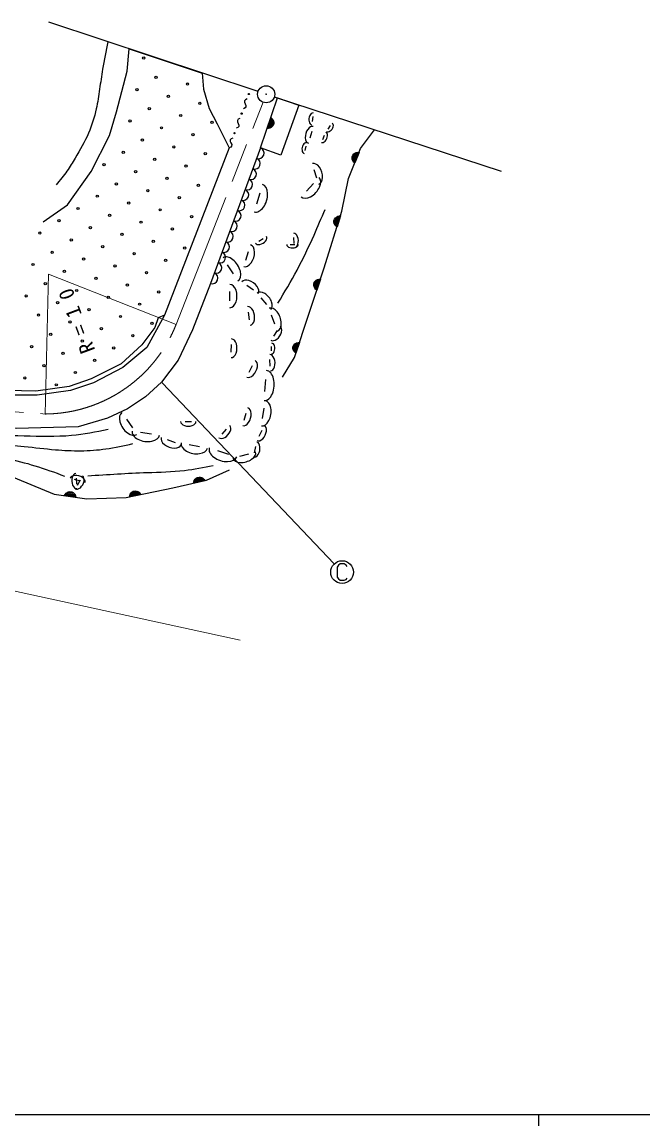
# Model space of a CAD drawing. Units: millimetres, scale not verified. Extents: x 40000 to 680000, y 20000 to 380000.
# Drawn here: x 222618 to 277188, y 204000 to 301033 of the extents above; entities that cross this region are included whole.
import ezdxf

# ---------------------------------------------------------------- set-up
doc = ezdxf.new("R2010")
doc.units = ezdxf.units.MM
doc.header["$LTSCALE"] = 1000
doc.linetypes.add('CHAIN', pattern=[18.5, 12, -1.5, 3.5, -1.5])
for name, color, linetype, lineweight in [('M-BGD', 7, 'Continuous', 25), ('M-BMK', 2, 'CHAIN', 13), ('M-BMK-HTXT', 7, 'Continuous', 13), ('M-BMK-OTRS', 5, 'Continuous', 25), ('M-STR-HTXT', 7, 'Continuous', 13), ('M-STR-STR3', 7, 'Continuous', 25), ('M-STR-STRC', 7, 'Continuous', 25), ('M-TTL-BAND', 7, 'Continuous', 25)]:
    doc.layers.add(name, color=color, linetype=linetype, lineweight=lineweight)
doc.layers.add('M-BMK-SRVR', color=7, linetype='Continuous')
doc.styles.add('ＭＳ ゴシック', font='')
doc.styles.get('ＭＳ ゴシック').set_extended_font_data('MS Gothic')

# ---------------------------------------------------------------- blocks, each defined once
blk = doc.blocks.new('MARK5C15L9W1')
at = {"color": 3, "linetype": 'Continuous', "lineweight": 25}
blk.add_circle((0, 0), 0.05, dxfattribs=at)
blk = doc.blocks.new('MARK1170C15L10W1')
at = {"color": 5, "linetype": 'Continuous', "lineweight": 25}
for p, q in [((0.006, -0.046), (0.006, 0.046)), ((0.012, 0.044), (0.012, -0.044)), ((0.018, -0.042), (0.018, 0.042)), ((0.024, 0.036), (0.024, -0.036)), ((0.03, -0.03), (0.03, 0.03)), ((0.036, 0.02), (0.036, -0.02))]:
    blk.add_line(p, q, dxfattribs=at)
blk.add_lwpolyline([(0, 0.05), (0.012, 0.046), (0.022, 0.04), (0.032, 0.03), (0.038, 0.02), (0.042, 0.008), (0.042, -0.008), (0.038, -0.02), (0.032, -0.03), (0.022, -0.04), (0.012, -0.046), (0, -0.05)], close=True, dxfattribs=at)
blk = doc.blocks.new('MARK1170C15L12W1')
at = {"color": 7, "linetype": 'Continuous', "lineweight": 25}
for p, q in [((0.006, -0.046), (0.006, 0.046)), ((0.012, 0.044), (0.012, -0.044)), ((0.018, -0.042), (0.018, 0.042)), ((0.024, 0.036), (0.024, -0.036)), ((0.03, -0.03), (0.03, 0.03)), ((0.036, 0.02), (0.036, -0.02))]:
    blk.add_line(p, q, dxfattribs=at)
blk.add_lwpolyline([(0, 0.05), (0.012, 0.046), (0.022, 0.04), (0.032, 0.03), (0.038, 0.02), (0.042, 0.008), (0.042, -0.008), (0.038, -0.02), (0.032, -0.03), (0.022, -0.04), (0.012, -0.046), (0, -0.05)], close=True, dxfattribs=at)
blk = doc.blocks.new('MARK1169C15L12W1')
at = {"color": 7, "linetype": 'Continuous', "lineweight": 25}
blk.add_circle((0, 0), 0.05, dxfattribs=at)
blk = doc.blocks.new('MARK1553C15L10W1')
at = {"color": 5, "linetype": 'Continuous', "lineweight": 25}
blk.add_arc((0, 0), 0.05, 270, 90, dxfattribs=at)
blk = doc.blocks.new('MARK1519C15L7W1')
at = {"color": 7, "linetype": 'Continuous', "lineweight": 25}
blk.add_line((0.02925, 0.0195), (0.02925, -0.0195), dxfattribs=at)
blk.add_ellipse((0.02925, 0), major_axis=(0, 0.04875), ratio=0.6, start_param=0, end_param=3.1415927, dxfattribs=at)
blk = doc.blocks.new('MARK1085C15L13W1')
at = {"color": 7, "linetype": 'Continuous', "lineweight": 25}
blk.add_lwpolyline([(0.022, 0.024), (0.018, 0.03), (0.01, 0.036), (-0.008, 0.036), (-0.016, 0.03), (-0.022, 0.022), (-0.022, -0.022), (-0.016, -0.03), (-0.008, -0.036), (0.01, -0.036), (0.018, -0.032), (0.022, -0.026)], dxfattribs=at)
blk.add_circle((0, 0), 0.05, dxfattribs=at)
blk = doc.blocks.new('MARK1551C15L10W1')
at = {"color": 5, "linetype": 'Continuous', "lineweight": 25}
blk.add_lwpolyline([(0, 0), (-0.006, -0.00625), (-0.008, -0.0125), (-0.006, -0.01875), (0, -0.025), (0.006, -0.03125), (0.008, -0.0375), (0.006, -0.04375), (0, -0.05)], dxfattribs=at)
for radius in [0.003, 0.002, 0.001, 0.0001]:
    blk.add_circle((0, 0.025), radius, dxfattribs=at)

msp = doc.modelspace()

# ---------------------------------------------------------------- linework, layer by layer
at = {"layer": 'M-BGD'}
for p, q in [((243360, 294921), (224979, 301033)), ((244784, 294451), (264723, 287930))]:
    msp.add_line(p, q, dxfattribs=at)
for points, knots in [([(230163, 299309), (229994, 298502), (229825, 297695), (229691, 296883), (229595, 296303), (229517, 295720), (229434, 295137), (229352, 294559), (229265, 293982), (229140, 293411), (228979, 292677), (228752, 291956), (228454, 291267), (228123, 290508), (227701, 289792), (227278, 289079), (227048, 288692), (226818, 288306), (226561, 287938), (226270, 287523), (225945, 287131), (225620, 286739)], [0, 0, 0, 0, 1, 1, 1, 2, 2, 2, 3, 3, 3, 4, 4, 4, 5, 5, 5, 6, 6, 6, 7, 7, 7, 7]), ([(245106, 276329), (245682, 277287), (246258, 278245), (246787, 279229), (247327, 280236), (247819, 281269), (248283, 282314), (248615, 283062), (248932, 283816), (249250, 284570)], [0, 0, 0, 0, 1, 1, 1, 2, 2, 2, 3, 3, 3, 3]), ([(215129, 264865), (216204, 264834), (217278, 264802), (218352, 264773), (219836, 264734), (221320, 264702), (222808, 264663), (224198, 264627), (225592, 264585), (226970, 264718), (228045, 264822), (229110, 265032), (230175, 265242)], [0, 0, 0, 0, 1, 1, 1, 2, 2, 2, 3, 3, 3, 4, 4, 4, 4]), ([(214471, 263468), (215724, 263537), (216978, 263606), (218230, 263712), (218962, 263774), (219693, 263848), (220425, 263859), (221221, 263872), (222018, 263809), (222812, 263727), (223724, 263636), (224631, 263523), (225543, 263443), (226286, 263378), (227031, 263343), (227776, 263351), (228515, 263359), (229255, 263408), (229986, 263512), (230781, 263625), (231565, 263803), (232349, 263981)], [0, 0, 0, 0, 1, 1, 1, 2, 2, 2, 3, 3, 3, 4, 4, 4, 5, 5, 5, 6, 6, 6, 7, 7, 7, 7]), ([(214245, 263129), (215096, 263150), (215947, 263171), (216800, 263176), (217471, 263180), (218143, 263174), (218808, 263110), (219611, 263032), (220406, 262870), (221195, 262692), (222052, 262499), (222903, 262288), (223741, 262032), (224617, 261764), (225479, 261446), (226341, 261128)], [0, 0, 0, 0, 1, 1, 1, 2, 2, 2, 3, 3, 3, 4, 4, 4, 5, 5, 5, 5]), ([(228405, 261155), (230136, 261266), (231867, 261378), (233605, 261437), (234705, 261474), (235807, 261490), (236896, 261621), (237742, 261722), (238580, 261893), (239418, 262064)], [0, 0, 0, 0, 1, 1, 1, 2, 2, 2, 3, 3, 3, 3])]:
    msp.add_open_spline(points, degree=3, knots=knots, dxfattribs=at)
at = {"layer": 'M-BMK'}
for p, q in [((236158, 274451), (243798, 293986)), ((210766, 267592), (224654, 266580))]:
    msp.add_line(p, q, dxfattribs=at)
msp.add_arc((224547, 279080), 12500, 270.48846, 338.26406, dxfattribs=at)
at = {"layer": 'M-BMK-HTXT'}
for radius in [31.3, 25, 18.8, 12.5, 6.3]:
    msp.add_circle((244071, 294684), radius, dxfattribs=at)
at = {"layer": 'M-BMK-OTRS'}
for p, q in [((243573, 289968), (245061, 294361)), ((240821, 289974), (235128, 275259)), ((243573, 289968), (239178, 278063))]:
    msp.add_line(p, q, dxfattribs=at)
for points in [[(235128, 275259), (233588, 272423), (231484, 270676), (228893, 269322), (226880, 268637), (223957, 268227), (217527, 268224), (212539, 268699), (206259, 269896), (189798, 278106), (173466, 287492), (163646, 295098)], [(239178, 278063), (237596, 273980), (236324, 271312), (234862, 269388), (233472, 268087), (231877, 267034), (230131, 266217), (227534, 265450), (222089, 265309), (214800, 265651), (210849, 265971), (205464, 267393), (199944, 269505), (187782, 276320)]]:
    msp.add_lwpolyline(points, dxfattribs=at)
at = {"layer": 'M-STR-HTXT'}
msp.add_line((166576, 263095), (241779, 246702), dxfattribs=at)
msp.add_lwpolyline([(224654, 266580), (224928, 278886), (236158, 274451)], dxfattribs=at)
at = {"layer": 'M-STR-STR3'}
for points in [[(224478, 283480), (226617, 284974), (228680, 287889), (230295, 291073), (230922, 293136), (231864, 296724), (232040, 298685), (238459, 296550), (238554, 295140), (239070, 293447), (239759, 292098), (240821, 289974)], [(245061, 294361), (246948, 293743), (245367, 289323), (243573, 289968)], [(245505, 269823), (246555, 271535), (249165, 279420), (250738, 284404), (251305, 287285), (252370, 289913), (253591, 291571)], [(235128, 275259), (234582, 275030), (234274, 274198), (233155, 272648), (231322, 270997), (228682, 269677), (226759, 268988), (223831, 268586), (217571, 268725)], [(213135, 261290), (215253, 261566), (217486, 262372), (221330, 261244), (225427, 259540), (228321, 259117), (231774, 259232), (235859, 260096), (238823, 260757), (240854, 261662)]]:
    msp.add_lwpolyline(points, dxfattribs=at)
msp.add_lwpolyline([(243573, 289968), (245061, 294361), (246948, 293743), (245367, 289323)], close=True, dxfattribs=at)
at = {"layer": 'M-STR-STRC'}
msp.add_line((250052, 253410), (234946, 269309), dxfattribs=at)
at = {"layer": 'M-TTL-BAND'}
for p, q in [((40000, 205000), (579000, 205000)), ((268000, 205000), (268000, 204000))]:
    msp.add_line(p, q, dxfattribs=at)

# ---------------------------------------------------------------- block references
at = {"layer": 'M-BGD'}
for p, xscale, yscale, rotation in [((247834, 292548), 10879, 10879, 353.92754), ((249860, 291627), 9259, 9259, 145.12467), ((247558, 291247), 15809, 15809, 343.94001), ((249399, 290787), 10004, 10004, 156.97451), ((247236, 290004), 9887, 9887, 347.90524), ((248962, 287852), 19512, 19512, 197.15242), ((248444, 286045), 23783, 23783, 137.3533), ((244112, 285334), 25751, 25751, 163.37924), ((246901, 281840), 13079, 13079, 181.61354), ((242978, 280311), 20674, 20674, 162.37198), ((243797, 281600), 11811, 11811, 120.96376), ((246395, 281177), 10498, 10498, 91.00509), ((241562, 279687), 24858, 24858, 212.29503), ((242963, 278115), 18062, 18062, 234.72758), ((241506, 276947), 20946, 20946, 180), ((244312, 276856), 19156, 19156, 219.66784), ((243048, 275266), 16960, 16960, 187.80019), ((245301, 275094), 21847, 21847, 200.22486), ((245265, 273439), 15063, 15063, 146.68937), ((241506, 272343), 16809, 16809, 178.43065), ((244833, 272324), 9717, 9717, 177.8789), ((244851, 271102), 14763, 14763, 182.7927), ((243174, 270340), 16779, 16779, 153.08345), ((244779, 269016), 27060, 27060, 175.42608), ((242703, 266211), 16757, 16757, 164.0546), ((244492, 266534), 22942, 22942, 170.98068), ((231472, 265347), 24043, 24043, 34.64095), ((237230, 265507), 13811, 13811, 90), ((233396, 264178), 25075, 25075, 81.75368), ((240711, 264743), 14604, 14604, 138.06649), ((243988, 264718), 15123, 15123, 154.65382), ((235536, 263675), 19112, 19112, 70.20112), ((237622, 263117), 24193, 24193, 78.85711), ((243503, 263351), 14045, 14045, 166.67547), ((240050, 262488), 26047, 26047, 72.31561), ((242316, 262380), 21293, 21293, 105.67952), ((227609, 261135), 13988, 13988, 253.951), ((226983, 260656), 13474, 13474, 3.91825), ((227950, 260362), 13361, 13361, 150.25512)]:
    msp.add_blockref('MARK1519C15L7W1', p, dxfattribs=dict(at, xscale=xscale, yscale=yscale, rotation=rotation))
at = {"layer": 'M-BMK-OTRS'}
for name, p, xscale, yscale, rotation in [('MARK1551C15L10W1', (242389, 294278), 18325, 18325, 339.98842), ('MARK1551C15L10W1', (241762, 292556), 18326, 18326, 339.98842), ('MARK1170C15L10W1', (244317, 292164), 10000, 10000, 341.28847), ('MARK1551C15L10W1', (241135, 290835), 18325, 18325, 339.98842), ('MARK1553C15L10W1', (243404, 289510), 9762, 9762, 339.73648), ('MARK1553C15L10W1', (243066, 288595), 9762, 9762, 339.73648), ('MARK1553C15L10W1', (242390, 286763), 9762, 9762, 339.73648), ('MARK1553C15L10W1', (242728, 287679), 9762, 9762, 339.73648), ('MARK1553C15L10W1', (242052, 285847), 9762, 9762, 339.73648), ('MARK1553C15L10W1', (241713, 284932), 9762, 9762, 339.73648), ('MARK1553C15L10W1', (241375, 284016), 9762, 9762, 339.73648), ('MARK1553C15L10W1', (241037, 283100), 9762, 9762, 339.73648), ('MARK1553C15L10W1', (240699, 282184), 9762, 9762, 339.73648), ('MARK1553C15L10W1', (240361, 281268), 9762, 9762, 339.73648), ('MARK1553C15L10W1', (240023, 280353), 9762, 9762, 339.73648), ('MARK1553C15L10W1', (239685, 279437), 9762, 9762, 339.73648), ('MARK1553C15L10W1', (239347, 278521), 9762, 9762, 339.73648)]:
    msp.add_blockref(name, p, dxfattribs=dict(at, xscale=xscale, yscale=yscale, rotation=rotation))
at = {"layer": 'M-BMK-SRVR', "xscale": 15000, "yscale": 15000}
msp.add_blockref('MARK5C15L9W1', (244071, 294684), dxfattribs=at)
at = {"layer": 'M-STR-STR3'}
for name, p, xscale, yscale, rotation in [('MARK1169C15L12W1', (233313, 297866), 2000, 2000, 94.83247), ('MARK1169C15L12W1', (234395, 296184), 2000, 2000, 94.83247), ('MARK1169C15L12W1', (232712, 295102), 2000, 2000, 94.83247), ('MARK1169C15L12W1', (237159, 295583), 2000, 2000, 94.83247), ('MARK1169C15L12W1', (235476, 294501), 2000, 2000, 94.83247), ('MARK1169C15L12W1', (233794, 293420), 2000, 2000, 94.83247), ('MARK1169C15L12W1', (238240, 293901), 2000, 2000, 94.83247), ('MARK1169C15L12W1', (232112, 292338), 2000, 2000, 94.83247), ('MARK1169C15L12W1', (236558, 292819), 2000, 2000, 94.83247), ('MARK1169C15L12W1', (239322, 292218), 2000, 2000, 94.83247), ('MARK1169C15L12W1', (234875, 291738), 2000, 2000, 94.83247), ('MARK1169C15L12W1', (237639, 291137), 2000, 2000, 94.83247), ('MARK1169C15L12W1', (233193, 290656), 2000, 2000, 94.83247), ('MARK1169C15L12W1', (235957, 290055), 2000, 2000, 94.83247), ('MARK1169C15L12W1', (231511, 289574), 2000, 2000, 94.83247), ('MARK1169C15L12W1', (238721, 289454), 2000, 2000, 94.83247), ('MARK1170C15L12W1', (252046, 289114), 10000, 10000, 157.93638), ('MARK1169C15L12W1', (229828, 288493), 2000, 2000, 94.83247), ('MARK1169C15L12W1', (234275, 288974), 2000, 2000, 94.83247), ('MARK1169C15L12W1', (237038, 288373), 2000, 2000, 94.83247), ('MARK1169C15L12W1', (232592, 287892), 2000, 2000, 94.83247), ('MARK1169C15L12W1', (235356, 287291), 2000, 2000, 94.83247), ('MARK1169C15L12W1', (230910, 286811), 2000, 2000, 94.83247), ('MARK1169C15L12W1', (233674, 286210), 2000, 2000, 94.83247), ('MARK1169C15L12W1', (238120, 286690), 2000, 2000, 94.83247), ('MARK1169C15L12W1', (229228, 285729), 2000, 2000, 94.83247), ('MARK1169C15L12W1', (236438, 285609), 2000, 2000, 94.83247), ('MARK1169C15L12W1', (227545, 284648), 2000, 2000, 94.83247), ('MARK1169C15L12W1', (231991, 285128), 2000, 2000, 94.83247), ('MARK1169C15L12W1', (234755, 284527), 2000, 2000, 94.83247), ('MARK1169C15L12W1', (225863, 283566), 2000, 2000, 94.83247), ('MARK1169C15L12W1', (230309, 284047), 2000, 2000, 94.83247), ('MARK1169C15L12W1', (233073, 283446), 2000, 2000, 94.83247), ('MARK1169C15L12W1', (237519, 283927), 2000, 2000, 94.83247), ('MARK1170C15L12W1', (250457, 283514), 10000, 10000, 162.47575), ('MARK1169C15L12W1', (224180, 282485), 2000, 2000, 94.83247), ('MARK1169C15L12W1', (228627, 282965), 2000, 2000, 94.83247), ('MARK1169C15L12W1', (231391, 282364), 2000, 2000, 94.83247), ('MARK1169C15L12W1', (235837, 282845), 2000, 2000, 94.83247), ('MARK1169C15L12W1', (226944, 281884), 2000, 2000, 94.83247), ('MARK1169C15L12W1', (234154, 281764), 2000, 2000, 94.83247), ('MARK1169C15L12W1', (225262, 280802), 2000, 2000, 94.83247), ('MARK1169C15L12W1', (229708, 281283), 2000, 2000, 94.83247), ('MARK1169C15L12W1', (232472, 280682), 2000, 2000, 94.83247), ('MARK1169C15L12W1', (236918, 281163), 2000, 2000, 94.83247), ('MARK1169C15L12W1', (223580, 279721), 2000, 2000, 94.83247), ('MARK1169C15L12W1', (228026, 280201), 2000, 2000, 94.83247), ('MARK1169C15L12W1', (230790, 279601), 2000, 2000, 94.83247), ('MARK1169C15L12W1', (235236, 280081), 2000, 2000, 94.83247), ('MARK1169C15L12W1', (226344, 279120), 2000, 2000, 94.83247), ('MARK1169C15L12W1', (229107, 278519), 2000, 2000, 94.83247), ('MARK1169C15L12W1', (233554, 279000), 2000, 2000, 94.83247), ('MARK1170C15L12W1', (248678, 277949), 10000, 10000, 161.68712), ('MARK1169C15L12W1', (224661, 278038), 2000, 2000, 94.83247), ('MARK1169C15L12W1', (227425, 277437), 2000, 2000, 94.83247), ('MARK1169C15L12W1', (231871, 277918), 2000, 2000, 94.83247), ('MARK1169C15L12W1', (222979, 276957), 2000, 2000, 94.83247), ('MARK1169C15L12W1', (230189, 276837), 2000, 2000, 94.83247), ('MARK1169C15L12W1', (234635, 277317), 2000, 2000, 94.83247), ('MARK1169C15L12W1', (225743, 276356), 2000, 2000, 94.83247), ('MARK1169C15L12W1', (228507, 275755), 2000, 2000, 94.83247), ('MARK1169C15L12W1', (232953, 276236), 2000, 2000, 94.83247), ('MARK1169C15L12W1', (224060, 275274), 2000, 2000, 94.83247), ('MARK1169C15L12W1', (226824, 274674), 2000, 2000, 94.83247), ('MARK1169C15L12W1', (231270, 275154), 2000, 2000, 94.83247), ('MARK1169C15L12W1', (234034, 274553), 2000, 2000, 94.83247), ('MARK1169C15L12W1', (225142, 273592), 2000, 2000, 94.83247), ('MARK1169C15L12W1', (229588, 274073), 2000, 2000, 94.83247), ('MARK1169C15L12W1', (227906, 272991), 2000, 2000, 94.83247), ('MARK1169C15L12W1', (232352, 273472), 2000, 2000, 94.83247), ('MARK1170C15L12W1', (246842, 272402), 10000, 10000, 161.68712), ('MARK1169C15L12W1', (223459, 272511), 2000, 2000, 94.83247), ('MARK1169C15L12W1', (226223, 271910), 2000, 2000, 94.83247), ('MARK1169C15L12W1', (230670, 272390), 2000, 2000, 94.83247), ('MARK1169C15L12W1', (224541, 270828), 2000, 2000, 94.83247), ('MARK1169C15L12W1', (228987, 271309), 2000, 2000, 94.83247), ('MARK1169C15L12W1', (222859, 269747), 2000, 2000, 94.83247), ('MARK1169C15L12W1', (227305, 270227), 2000, 2000, 94.83247), ('MARK1169C15L12W1', (225622, 269146), 2000, 2000, 94.83247), ('MARK1170C15L12W1', (238186, 260615), 10000, 10000, 102.58769), ('MARK1170C15L12W1', (226843, 259333), 10000, 10000, 81.68392), ('MARK1170C15L12W1', (232562, 259399), 10000, 10000, 101.92932)]:
    msp.add_blockref(name, p, dxfattribs=dict(at, xscale=xscale, yscale=yscale, rotation=rotation))
at = {"layer": 'M-STR-STRC', "xscale": 20000, "yscale": 20000}
msp.add_blockref('MARK1085C15L13W1', (250743, 252683), dxfattribs=at)

# ---------------------------------------------------------------- texts
at = {"layer": 'M-BMK-HTXT', "insert": (229079, 272208), "char_height": 1320, "attachment_point": 7, "rotation": 110.4, "style": 'ＭＳ ゴシック'}
msp.add_mtext('\\T1.87;R=10', dxfattribs=at)

doc.saveas('drawing.dxf')
